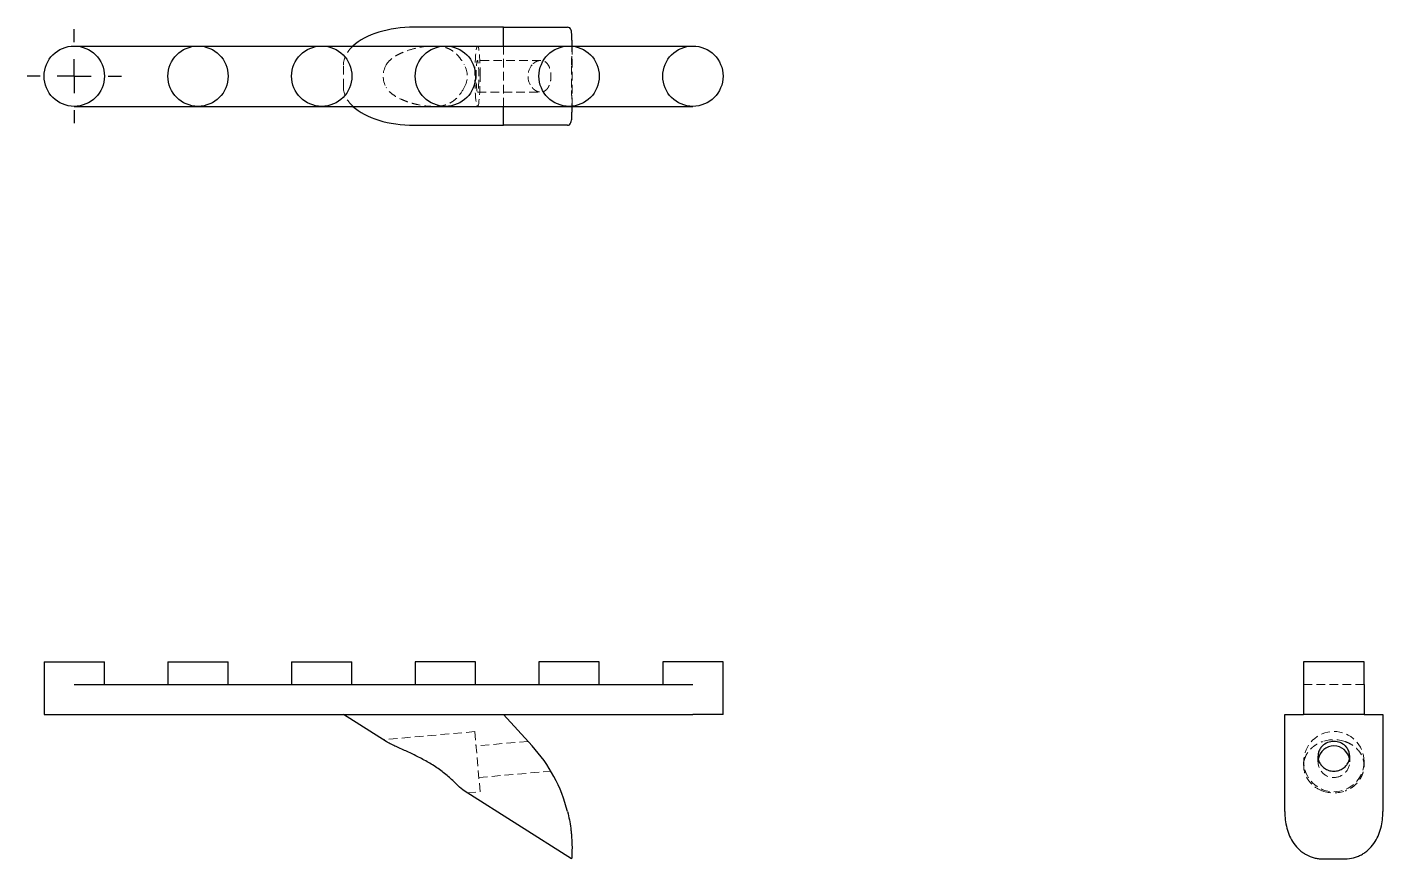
# Model space of a CAD drawing. Header units: millimetres. Extents: x 30 to 230, y 43 to 165.
import ezdxf

# ---------------------------------------------------------------- set-up
doc = ezdxf.new("R2010")
doc.units = ezdxf.units.MM
doc.linetypes.add('HIDDEN', pattern=[1.905, 1.27, -0.635])
doc.layers.add('10', color=7, linetype='Continuous')

# ---------------------------------------------------------------- blocks, each defined once
blk = doc.blocks.new('SW_CENTERMARKSYMBOL_0')
at = {"layer": '10', "color": 0}
for p, q in [((0, 5), (0, 6.94)), ((0, 0), (0, 2.5)), ((-5, 0), (-6.94, 0)), ((0, 0), (-2.5, 0)), ((0, 0), (0, -2.5)), ((0, 0), (2.5, 0)), ((5, 0), (6.94, 0)), ((0, -5), (0, -6.94))]:
    blk.add_line(p, q, dxfattribs=at)

msp = doc.modelspace()

# ---------------------------------------------------------------- linework, layer by layer
at = {"color": 7, "linetype": 'Continuous', "lineweight": 25}
for p, q in [((100.65, 165.19), (87.5, 165.19)), ((100.65, 162.41), (100.65, 165.19)), ((100.65, 165.19), (104.89, 165.19)), ((104.89, 165.19), (110.1, 165.19)), ((37.44, 162.41), (55.67, 162.41)), ((55.67, 162.41), (73.89, 162.41)), ((73.89, 162.41), (92.11, 162.41)), ((92.11, 162.41), (110.33, 162.41)), ((110.33, 162.41), (128.56, 162.41)), ((110.76, 162.41), (110.76, 163.27)), ((37.44, 153.52), (55.67, 153.52)), ((55.67, 153.52), (73.89, 153.52)), ((73.89, 153.52), (92.11, 153.52)), ((92.11, 153.52), (110.33, 153.52)), ((100.65, 150.74), (100.65, 153.52)), ((110.33, 153.52), (128.56, 153.52)), ((110.76, 152.67), (110.76, 153.52)), ((87.5, 150.74), (100.65, 150.74)), ((104.89, 150.74), (100.65, 150.74)), ((110.1, 150.74), (104.89, 150.74)), ((33, 71.78), (33, 64)), ((33, 71.78), (41.89, 71.78)), ((41.89, 68.44), (41.89, 71.78)), ((51.22, 71.78), (51.22, 68.44)), ((51.22, 71.78), (60.11, 71.78)), ((60.11, 68.44), (60.11, 71.78)), ((69.44, 71.78), (69.44, 68.44)), ((69.44, 71.78), (78.33, 71.78)), ((78.33, 68.44), (78.33, 71.78)), ((87.67, 71.78), (87.67, 68.44)), ((96.56, 71.78), (87.67, 71.78)), ((96.56, 68.44), (96.56, 71.78)), ((105.89, 71.78), (105.89, 68.44)), ((114.78, 71.78), (105.89, 71.78)), ((114.78, 68.44), (114.78, 71.78)), ((124.11, 71.78), (124.11, 68.44)), ((133, 71.78), (124.11, 71.78)), ((133, 64), (133, 71.78)), ((218.52, 71.78), (218.52, 68.44)), ((222.97, 71.78), (218.52, 71.78)), ((227.41, 71.78), (222.97, 71.78)), ((227.41, 68.44), (227.41, 71.78)), ((37.44, 68.44), (55.67, 68.44)), ((55.67, 68.44), (73.89, 68.44)), ((73.89, 68.44), (92.11, 68.44)), ((92.11, 68.44), (110.33, 68.44)), ((110.33, 68.44), (128.56, 68.44)), ((218.52, 68.44), (218.52, 64)), ((227.41, 68.44), (227.41, 64)), ((33, 64), (37.44, 64)), ((37.44, 64), (78.5, 64)), ((83.39, 60.03), (77.11, 64)), ((78.5, 64), (87.5, 64)), ((87.5, 64), (100.65, 64)), ((104.89, 59.39), (100.65, 64)), ((100.65, 64), (128.56, 64)), ((133, 64), (128.56, 64)), ((215.74, 64), (218.52, 64)), ((215.74, 59.39), (215.74, 64)), ((227.41, 64), (218.52, 64)), ((227.41, 64), (230.19, 64)), ((230.19, 64), (230.19, 59.39)), ((215.74, 49.72), (215.74, 59.39)), ((230.19, 59.39), (230.19, 49.72)), ((110.7, 42.77), (94.89, 52.76)), ((221.3, 42.77), (224.63, 42.77))]:
    msp.add_line(p, q, dxfattribs=at)
at = {"color": 7, "linetype": 'HIDDEN', "lineweight": 18}
for p, q in [((100.65, 153.52), (100.65, 162.41)), ((110.76, 153.52), (110.76, 162.41)), ((106.16, 160.3), (96.84, 160.3)), ((77.11, 156.3), (77.11, 159.63)), ((110.7, 156.3), (110.7, 159.63)), ((96.84, 155.63), (106.16, 155.63)), ((218.52, 68.44), (227.41, 68.44)), ((96.45, 61.49), (82.94, 60.31)), ((96.45, 61.49), (97.22, 52.64)), ((104.27, 60.06), (96.63, 59.39)), ((218.52, 57.07), (218.52, 56.5)), ((220.63, 57.88), (220.63, 57.07)), ((225.3, 57.07), (225.3, 57.88)), ((227.41, 56.5), (227.41, 57.07)), ((97.04, 54.74), (107.65, 55.67)), ((95.34, 52.47), (97.22, 52.64))]:
    msp.add_line(p, q, dxfattribs=at)
at = {"color": 7, "linetype": 'HIDDEN', "lineweight": 18, "flags": 128}
for points in [[(97.22, 157.97), (97.22, 158.59), (97.21, 159.19), (97.19, 159.77), (97.16, 160.32), (97.13, 160.82), (97.1, 161.27), (97.05, 161.65), (97.01, 161.96), (96.96, 162.19), (96.9, 162.34), (96.85, 162.41), (96.8, 162.39), (96.74, 162.28), (96.69, 162.09), (96.64, 161.82), (96.6, 161.47), (96.56, 161.05), (96.52, 160.58), (96.49, 160.05), (96.47, 159.49), (96.46, 158.89), (96.45, 158.28), (96.45, 157.66), (96.46, 157.04), (96.47, 156.45), (96.49, 155.88), (96.52, 155.35), (96.56, 154.88), (96.6, 154.46), (96.64, 154.12), (96.69, 153.85), (96.74, 153.65), (96.8, 153.55), (96.85, 153.53), (96.9, 153.59), (96.96, 153.74), (97.01, 153.97), (97.05, 154.28), (97.1, 154.66), (97.13, 155.11), (97.16, 155.61), (97.19, 156.16), (97.21, 156.74), (97.22, 157.35), (97.22, 157.97)], [(97.04, 157.97), (97.04, 158.42), (97.02, 158.86), (97, 159.26), (96.98, 159.62), (96.95, 159.91), (96.91, 160.12), (96.88, 160.26), (96.84, 160.3), (96.8, 160.26), (96.76, 160.12), (96.72, 159.91), (96.69, 159.62), (96.67, 159.26), (96.65, 158.86), (96.64, 158.42), (96.63, 157.97), (96.64, 157.51), (96.65, 157.07), (96.67, 156.67), (96.69, 156.32), (96.72, 156.03), (96.76, 155.81), (96.8, 155.68), (96.84, 155.63), (96.88, 155.68), (96.91, 155.81), (96.95, 156.03), (96.98, 156.32), (97, 156.67), (97.02, 157.07), (97.04, 157.51), (97.04, 157.97)]]:
    msp.add_lwpolyline(points, dxfattribs=at)
at = {"color": 7, "linetype": 'Continuous', "lineweight": 25}
for centre in [(37.44, 157.97), (55.67, 157.97), (73.89, 157.97), (92.11, 157.97), (110.33, 157.97), (128.56, 157.97)]:
    msp.add_circle(centre, 4.44, dxfattribs=at)
at = {"color": 7, "linetype": 'HIDDEN', "lineweight": 18}
msp.add_circle((222.97, 57.08), 4.44, dxfattribs=at)
at = {"color": 7, "linetype": 'Continuous', "lineweight": 25}
for centre, radius, start, end in [((88.53, 44.35), 22.22, 13.988, 42.5957), ((222.97, 57.06), 2.33, 10.1157, 170.0264)]:
    msp.add_arc(centre, radius, start, end, dxfattribs=at)
at = {"color": 7, "linetype": 'HIDDEN', "lineweight": 18}
for centre, start, end in [((222.96, 57.07), 170.285, 270.1302), ((222.97, 57.07), 269.8589, 9.8686)]:
    msp.add_arc(centre, 2.33, start, end, dxfattribs=at)
at = {"color": 7, "linetype": 'Continuous', "lineweight": 25}
for centre, major_axis, ratio, start_param, end_param in [((87.5, 159.63), (-10.4, 0), 0.534314, 4.712389, 5.759587), ((87.5, 156.3), (-10.4, 0), 0.534314, 0.523599, 1.570796), ((222.97, 57.89), (2.33, 0), 0.929086, 0.761195, 2.380398)]:
    msp.add_ellipse(centre, major_axis=major_axis, ratio=ratio, start_param=start_param, end_param=end_param, dxfattribs=at)
at = {"color": 7, "linetype": 'HIDDEN', "lineweight": 18}
for centre, major_axis, ratio, start_param, end_param in [((87.5, 159.63), (-10.4, 0), 0.534314, 5.759587, 6.283185), ((89.14, 157.97), (6.2, 0), 0.71686, 2.757196, 3.525989), ((89.14, 157.97), (6.2, 0), 0.71686, 5.898789, 6.667582), ((106.27, 157.97), (0, 2.33), 0.854209, 0.761195, 2.380398), ((87.5, 156.3), (-10.4, 0), 0.534314, 0, 0.523599), ((222.97, 56.39), (4.44, 0), 0.881776, 1.1864, 1.955193), ((222.97, 56.39), (4.44, 0), 0.881776, 4.327992, 5.096786)]:
    msp.add_ellipse(centre, major_axis=major_axis, ratio=ratio, start_param=start_param, end_param=end_param, dxfattribs=at)
at = {"color": 7, "linetype": 'Continuous', "lineweight": 25}
for points, knots in [([(110.75, 163.27), (110.75, 163.31), (110.76, 163.56), (110.74, 163.94), (110.7, 164.41), (110.61, 164.83), (110.43, 165.13), (110.21, 165.17), (110.1, 165.19)], [0, 0, 0, 0, 0.024192, 0.172214, 0.33092, 0.493034, 0.74249, 1, 1, 1, 1]), ([(110.1, 150.74), (110.2, 150.76), (110.41, 150.79), (110.6, 151.07), (110.7, 151.5), (110.75, 152), (110.75, 152.46), (110.75, 152.67)], [0, 0, 0, 0, 0.236051, 0.477994, 0.658051, 0.842737, 1, 1, 1, 1]), ([(94.89, 52.76), (94.58, 52.95), (94.27, 53.24), (93.73, 53.77), (93.54, 53.96), (93.13, 54.35), (92.92, 54.55), (92.24, 55.16), (91.75, 55.55), (90.97, 56.1), (90.7, 56.28), (90.16, 56.63), (89.89, 56.79), (89.07, 57.27), (88.51, 57.57), (87.67, 57.99), (87.39, 58.12), (86.83, 58.39), (86.55, 58.52), (86.01, 58.77), (85.74, 58.9), (85.2, 59.14), (84.94, 59.26), (84.43, 59.49), (84.19, 59.6), (83.75, 59.82), (83.54, 59.93), (83.39, 60.03)], [0, 0, 0, 0, 0.125, 0.125, 0.1875, 0.1875, 0.25, 0.25, 0.375, 0.375, 0.4375, 0.4375, 0.5, 0.5, 0.625, 0.625, 0.6875, 0.6875, 0.75, 0.75, 0.8125, 0.8125, 0.875, 0.875, 0.9375, 0.9375, 1, 1, 1, 1]), ([(221.28, 59.39), (221.12, 59.24), (221, 59.08), (220.8, 58.73), (220.73, 58.54), (220.64, 58.16), (220.63, 57.96), (220.65, 57.56), (220.69, 57.36), (220.84, 56.96), (220.94, 56.77), (221.14, 56.51), (221.22, 56.42), (221.38, 56.26), (221.47, 56.18), (221.76, 55.98), (221.98, 55.87), (222.45, 55.71), (222.7, 55.67), (223.21, 55.67), (223.46, 55.71), (223.82, 55.82), (223.93, 55.87), (224.15, 55.97), (224.26, 56.04), (224.55, 56.24), (224.72, 56.41), (224.99, 56.76), (225.09, 56.95), (225.24, 57.35), (225.28, 57.55), (225.31, 57.95), (225.29, 58.15), (225.2, 58.54), (225.13, 58.73), (224.93, 59.08), (224.81, 59.24), (224.66, 59.39)], [0, 0, 0, 0, 0.0625, 0.0625, 0.125, 0.125, 0.1875, 0.1875, 0.25, 0.25, 0.3125, 0.3125, 0.34375, 0.34375, 0.375, 0.375, 0.4375, 0.4375, 0.5, 0.5, 0.5625, 0.5625, 0.59375, 0.59375, 0.625, 0.625, 0.6875, 0.6875, 0.75, 0.75, 0.8125, 0.8125, 0.875, 0.875, 0.9375, 0.9375, 1, 1, 1, 1]), ([(110.1, 49.72), (110.3, 48.91), (110.45, 48.1), (110.59, 47.1), (110.61, 46.9), (110.65, 46.51), (110.67, 46.32), (110.71, 45.75), (110.73, 45.39), (110.76, 44.7), (110.76, 44.39), (110.75, 43.97), (110.75, 43.84), (110.74, 43.6), (110.74, 43.49), (110.73, 43.19), (110.72, 43.03), (110.71, 42.87), (110.7, 42.83), (110.7, 42.78), (110.7, 42.77), (110.7, 42.77)], [0, 0, 0, 0, 0.25, 0.25, 0.3125, 0.3125, 0.375, 0.375, 0.5, 0.5, 0.625, 0.625, 0.6875, 0.6875, 0.75, 0.75, 0.875, 0.875, 0.9375, 0.9375, 1, 1, 1, 1]), ([(215.74, 49.72), (215.74, 48.91), (215.83, 48.1), (216.1, 47.1), (216.16, 46.9), (216.3, 46.51), (216.37, 46.32), (216.63, 45.75), (216.83, 45.39), (217.31, 44.7), (217.59, 44.39), (218.04, 43.97), (218.2, 43.84), (218.54, 43.6), (218.72, 43.49), (219.27, 43.19), (219.65, 43.03), (220.26, 42.87), (220.46, 42.83), (220.88, 42.78), (221.09, 42.77), (221.3, 42.77)], [0, 0, 0, 0, 0.25, 0.25, 0.3125, 0.3125, 0.375, 0.375, 0.5, 0.5, 0.625, 0.625, 0.6875, 0.6875, 0.75, 0.75, 0.875, 0.875, 0.9375, 0.9375, 1, 1, 1, 1]), ([(224.63, 42.77), (225.05, 42.77), (225.47, 42.82), (226.07, 42.97), (226.27, 43.04), (226.66, 43.2), (226.85, 43.28), (227.21, 43.48), (227.38, 43.59), (227.72, 43.84), (227.89, 43.97), (228.35, 44.39), (228.62, 44.71), (229.11, 45.39), (229.31, 45.75), (229.65, 46.51), (229.79, 46.91), (230.1, 48.1), (230.19, 48.91), (230.19, 49.72)], [0, 0, 0, 0, 0.125, 0.125, 0.1875, 0.1875, 0.25, 0.25, 0.3125, 0.3125, 0.375, 0.375, 0.5, 0.5, 0.625, 0.625, 0.75, 0.75, 1, 1, 1, 1])]:
    msp.add_open_spline(points, degree=3, knots=knots, dxfattribs=at)
at = {"color": 7, "linetype": 'HIDDEN', "lineweight": 18}
for points, knots in [([(83.39, 159.63), (83.54, 159.9), (83.74, 160.13), (84.19, 160.54), (84.43, 160.72), (84.94, 161.04), (85.2, 161.18), (85.73, 161.43), (86.01, 161.54), (86.83, 161.85), (87.39, 162.01), (88.5, 162.25), (89.06, 162.34), (89.88, 162.4), (90.16, 162.41), (90.7, 162.41), (90.97, 162.39), (91.48, 162.33), (91.74, 162.29), (92.23, 162.16), (92.47, 162.07), (92.92, 161.86), (93.13, 161.73), (93.53, 161.42), (93.73, 161.25), (94.09, 160.85), (94.25, 160.63), (94.58, 160.16), (94.73, 159.9), (94.89, 159.63)], [0, 0, 0, 0, 0.0625, 0.0625, 0.125, 0.125, 0.1875, 0.1875, 0.25, 0.25, 0.375, 0.375, 0.5, 0.5, 0.5625, 0.5625, 0.625, 0.625, 0.6875, 0.6875, 0.75, 0.75, 0.8125, 0.8125, 0.875, 0.875, 0.9375, 0.9375, 1, 1, 1, 1]), ([(110.7, 159.63), (110.7, 159.91), (110.7, 160.47), (110.72, 161.29), (110.74, 162.06), (110.75, 162.73), (110.75, 163.1), (110.75, 163.27)], [0, 0, 0, 0, 0.203539, 0.413175, 0.616676, 0.825808, 1, 1, 1, 1]), ([(104.89, 156.28), (105.03, 156.12), (105.17, 156), (105.48, 155.8), (105.63, 155.73), (105.95, 155.64), (106.1, 155.63), (106.41, 155.65), (106.55, 155.69), (106.83, 155.84), (106.96, 155.94), (107.13, 156.14), (107.19, 156.22), (107.29, 156.38), (107.34, 156.47), (107.47, 156.76), (107.54, 156.98), (107.63, 157.45), (107.65, 157.7), (107.65, 158.21), (107.63, 158.46), (107.56, 158.82), (107.54, 158.93), (107.47, 159.15), (107.43, 159.26), (107.3, 159.55), (107.2, 159.72), (106.97, 159.99), (106.84, 160.09), (106.56, 160.24), (106.41, 160.28), (106.1, 160.31), (105.95, 160.29), (105.64, 160.2), (105.48, 160.13), (105.18, 159.93), (105.03, 159.81), (104.89, 159.66)], [0, 0, 0, 0, 0.0625, 0.0625, 0.125, 0.125, 0.1875, 0.1875, 0.25, 0.25, 0.3125, 0.3125, 0.34375, 0.34375, 0.375, 0.375, 0.4375, 0.4375, 0.5, 0.5, 0.5625, 0.5625, 0.59375, 0.59375, 0.625, 0.625, 0.6875, 0.6875, 0.75, 0.75, 0.8125, 0.8125, 0.875, 0.875, 0.9375, 0.9375, 1, 1, 1, 1]), ([(94.89, 156.3), (94.58, 155.76), (94.27, 155.28), (93.73, 154.69), (93.54, 154.51), (93.13, 154.21), (92.92, 154.08), (92.24, 153.75), (91.75, 153.63), (90.97, 153.54), (90.7, 153.53), (90.16, 153.52), (89.89, 153.53), (89.07, 153.59), (88.51, 153.68), (87.67, 153.86), (87.39, 153.93), (86.83, 154.1), (86.55, 154.19), (86.01, 154.39), (85.74, 154.5), (85.2, 154.76), (84.94, 154.9), (84.43, 155.22), (84.19, 155.39), (83.75, 155.8), (83.54, 156.03), (83.39, 156.3)], [0, 0, 0, 0, 0.125, 0.125, 0.1875, 0.1875, 0.25, 0.25, 0.375, 0.375, 0.4375, 0.4375, 0.5, 0.5, 0.625, 0.625, 0.6875, 0.6875, 0.75, 0.75, 0.8125, 0.8125, 0.875, 0.875, 0.9375, 0.9375, 1, 1, 1, 1]), ([(110.75, 152.67), (110.75, 152.69), (110.76, 152.96), (110.74, 153.56), (110.72, 154.43), (110.7, 155.34), (110.7, 155.98), (110.7, 156.3)], [0, 0, 0, 0, 0.033404, 0.304753, 0.530715, 0.764641, 1, 1, 1, 1]), ([(221.3, 52.76), (220.76, 52.95), (220.28, 53.24), (219.69, 53.77), (219.51, 53.96), (219.21, 54.35), (219.08, 54.55), (218.75, 55.16), (218.63, 55.55), (218.54, 56.1), (218.53, 56.28), (218.52, 56.63), (218.53, 56.79), (218.59, 57.27), (218.68, 57.57), (218.86, 57.99), (218.93, 58.12), (219.1, 58.39), (219.19, 58.52), (219.39, 58.77), (219.5, 58.9), (219.76, 59.14), (219.9, 59.26), (220.22, 59.49), (220.39, 59.6), (220.8, 59.82), (221.03, 59.93), (221.3, 60.03)], [0, 0, 0, 0, 0.125, 0.125, 0.1875, 0.1875, 0.25, 0.25, 0.375, 0.375, 0.4375, 0.4375, 0.5, 0.5, 0.625, 0.625, 0.6875, 0.6875, 0.75, 0.75, 0.8125, 0.8125, 0.875, 0.875, 0.9375, 0.9375, 1, 1, 1, 1]), ([(224.63, 60.03), (224.9, 59.93), (225.13, 59.83), (225.54, 59.61), (225.72, 59.49), (226.04, 59.26), (226.18, 59.14), (226.43, 58.9), (226.54, 58.77), (226.85, 58.39), (227.01, 58.13), (227.25, 57.57), (227.34, 57.28), (227.4, 56.8), (227.41, 56.63), (227.41, 56.29), (227.39, 56.11), (227.33, 55.74), (227.29, 55.55), (227.16, 55.16), (227.07, 54.96), (226.86, 54.55), (226.73, 54.35), (226.42, 53.96), (226.25, 53.77), (225.85, 53.42), (225.63, 53.26), (225.16, 52.98), (224.9, 52.86), (224.63, 52.76)], [0, 0, 0, 0, 0.0625, 0.0625, 0.125, 0.125, 0.1875, 0.1875, 0.25, 0.25, 0.375, 0.375, 0.5, 0.5, 0.5625, 0.5625, 0.625, 0.625, 0.6875, 0.6875, 0.75, 0.75, 0.8125, 0.8125, 0.875, 0.875, 0.9375, 0.9375, 1, 1, 1, 1])]:
    msp.add_open_spline(points, degree=3, knots=knots, dxfattribs=at)

# ---------------------------------------------------------------- block references
at = {"layer": '10'}
msp.add_blockref('SW_CENTERMARKSYMBOL_0', (37.44, 157.97), dxfattribs=at)

doc.saveas('drawing.dxf')
